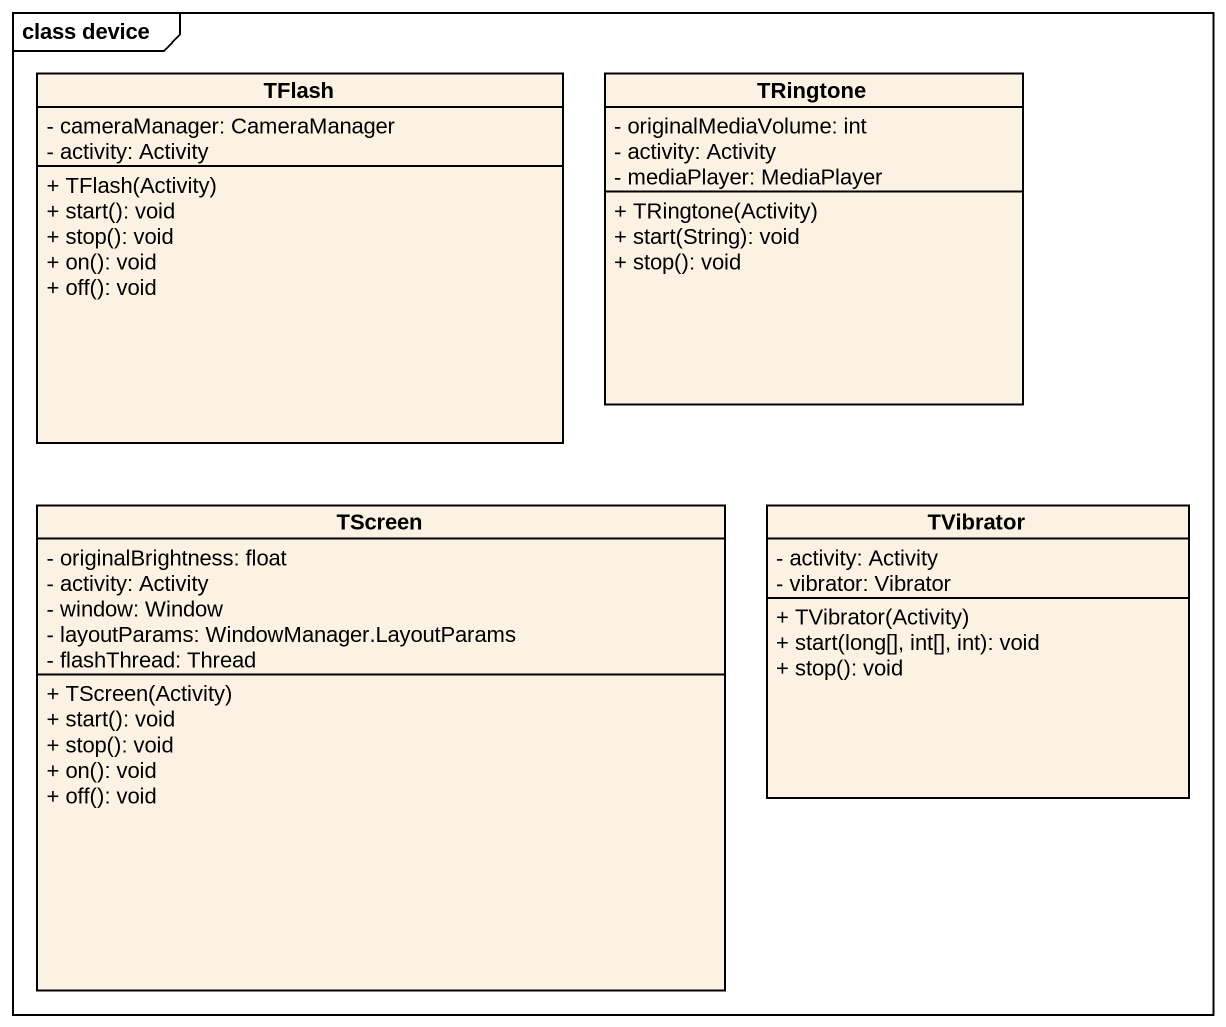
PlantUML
@startuml
mainframe class device
hide circle
hide empty members
skinparam classAttributeIconSize 0
class TFlash {
  - cameraManager: CameraManager
  - activity: Activity
  + TFlash(Activity)
  + start(): void
  + stop(): void
  + on(): void
  + off(): void
}
class TRingtone {
  - originalMediaVolume: int
  - activity: Activity
  - mediaPlayer: MediaPlayer
  + TRingtone(Activity)
  + start(String): void
  + stop(): void
}
class TScreen {
  - originalBrightness: float
  - activity: Activity
  - window: Window
  - layoutParams: WindowManager.LayoutParams
  - flashThread: Thread
  + TScreen(Activity)
  + start(): void
  + stop(): void
  + on(): void
  + off(): void
}
class TVibrator {
  - activity: Activity
  - vibrator: Vibrator
  + TVibrator(Activity)
  + start(long[], int[], int): void
  + stop(): void
}
@enduml
